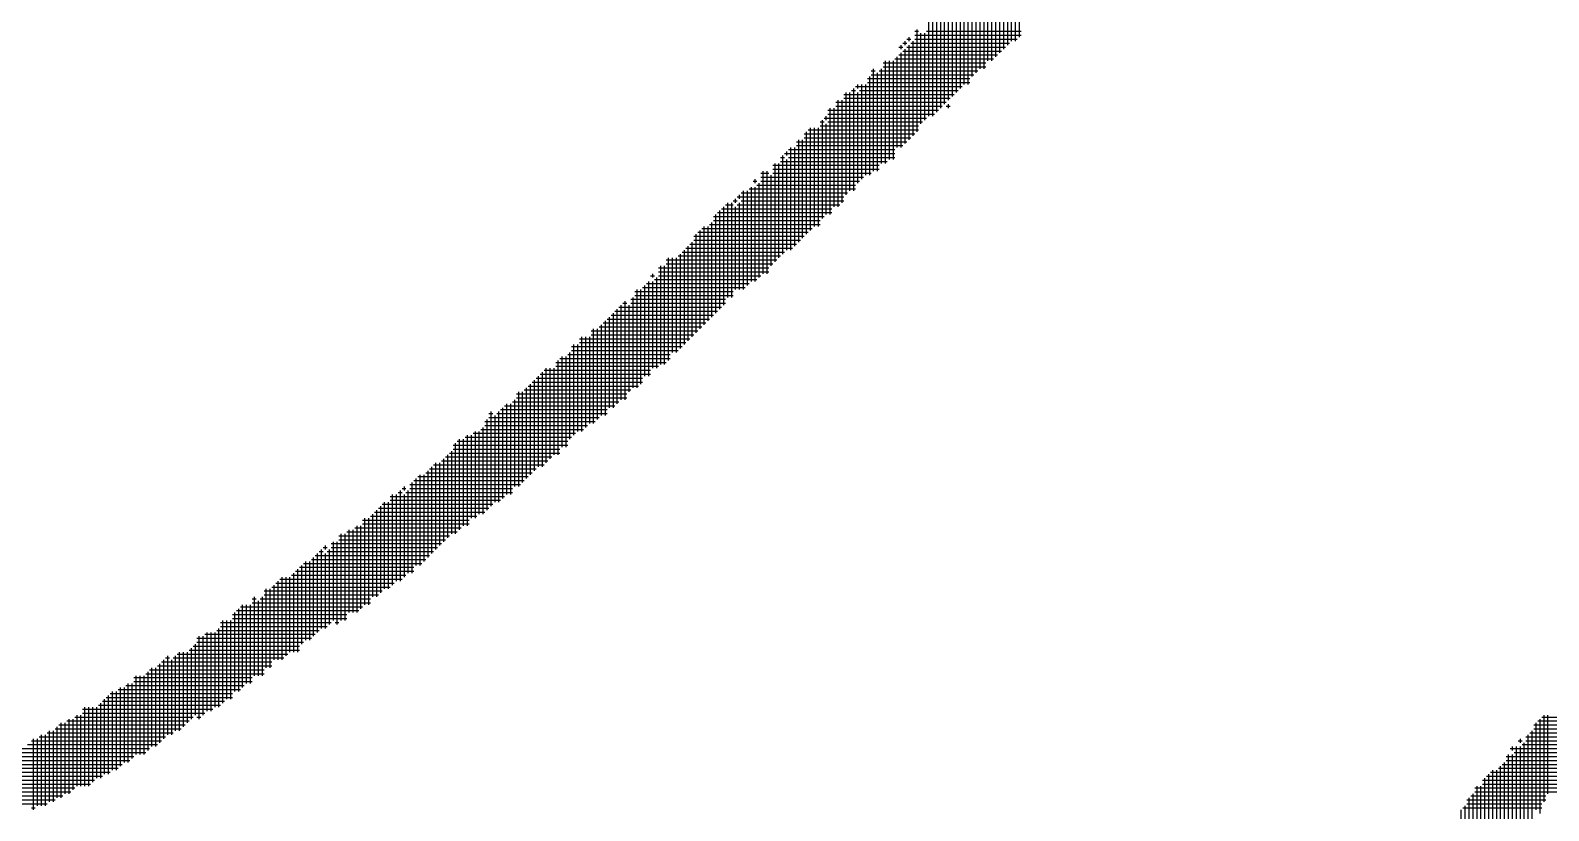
# Model space of a CAD drawing. Header units: feet. Extents: x 0 to 252300, y 0 to 178200.
# Drawn here: x 170710 to 171608, y 8435 to 8897 of the extents above; entities that cross this region are included whole.
import ezdxf

# ---------------------------------------------------------------- set-up
doc = ezdxf.new("R2010")
doc.units = ezdxf.units.FT
doc.header["$LTSCALE"] = 3000
doc.header["$MEASUREMENT"] = 0
doc.layers.add('CX-BORD-TEX2', color=7, linetype='CONTINUOUS')

msp = doc.modelspace()

# ---------------------------------------------------------------- linework, layer by layer
at = {"layer": 'CX-BORD-TEX2'}
for p, q in [((171292.27, 8958.31), (171292.27, 8890.65)), ((171294.6, 8958.31), (171294.6, 8892.99)), ((171285.27, 8946.64), (171285.27, 8885.99)), ((171287.6, 8951.31), (171287.6, 8888.32)), ((171289.94, 8953.64), (171289.94, 8890.65)), ((171275.94, 8939.64), (171275.94, 8878.99)), ((171278.27, 8939.64), (171278.27, 8878.99)), ((171280.6, 8944.31), (171280.6, 8881.32)), ((171282.94, 8944.31), (171282.94, 8883.66)), ((171266.61, 8930.31), (171266.61, 8869.66)), ((171268.94, 8932.65), (171268.94, 8871.99)), ((171271.27, 8930.31), (171271.27, 8874.33)), ((171273.61, 8932.65), (171273.61, 8874.33)), ((171257.28, 8918.65), (171257.28, 8860.33)), ((171259.61, 8920.98), (171259.61, 8862.66)), ((171261.94, 8920.98), (171261.94, 8864.99)), ((171264.28, 8923.31), (171264.28, 8864.99)), ((171247.95, 8911.65), (171247.95, 8851)), ((171250.28, 8916.32), (171250.28, 8853.33)), ((171252.61, 8913.98), (171252.61, 8855.66)), ((171254.94, 8916.32), (171254.94, 8858)), ((171240.95, 8902.32), (171240.95, 8846.33)), ((171243.28, 8906.98), (171243.28, 8846.33)), ((171245.61, 8909.32), (171245.61, 8848.66)), ((171228.12, 8891.82), (171230.45, 8891.82)), ((171229.28, 8892.99), (171229.28, 8890.65)), ((171232.78, 8896.49), (171235.12, 8896.49)), ((171232.78, 8894.15), (171295.77, 8894.15)), ((171232.78, 8891.82), (171293.44, 8891.82)), ((171233.95, 8897.65), (171233.95, 8837)), ((171236.28, 8895.32), (171236.28, 8841.67)), ((171238.61, 8895.32), (171238.61, 8844)), ((171239.78, 8896.49), (171295.77, 8896.49)), ((171223.45, 8887.16), (171225.78, 8887.16)), ((171223.45, 8882.49), (171281.77, 8882.49)), ((171224.62, 8888.32), (171224.62, 8885.99)), ((171224.62, 8883.66), (171224.62, 8827.67)), ((171225.78, 8889.49), (171228.12, 8889.49)), ((171225.78, 8884.82), (171284.1, 8884.82)), ((171226.95, 8890.65), (171226.95, 8888.32)), ((171226.95, 8885.99), (171226.95, 8830)), ((171228.12, 8887.16), (171286.44, 8887.16)), ((171229.28, 8888.32), (171229.28, 8832.33)), ((171230.45, 8889.49), (171288.77, 8889.49)), ((171231.62, 8890.65), (171231.62, 8834.67)), ((171208.29, 8874.33), (171208.29, 8813.67)), ((171212.95, 8874.33), (171212.95, 8818.34)), ((171214.12, 8877.82), (171274.77, 8877.82)), ((171214.12, 8875.49), (171274.77, 8875.49)), ((171215.29, 8878.99), (171215.29, 8818.34)), ((171217.62, 8878.99), (171217.62, 8820.67)), ((171219.95, 8878.99), (171219.95, 8820.67)), ((171221.12, 8880.16), (171279.44, 8880.16)), ((171222.28, 8881.32), (171222.28, 8827.67)), ((171198.96, 8864.99), (171198.96, 8862.66)), ((171201.29, 8864.99), (171201.29, 8809.01)), ((171203.62, 8864.99), (171203.62, 8811.34)), ((171204.79, 8868.49), (171265.44, 8868.49)), ((171204.79, 8866.16), (171265.44, 8866.16)), ((171205.96, 8869.66), (171205.96, 8811.34)), ((171207.12, 8873.16), (171209.45, 8873.16)), ((171207.12, 8870.83), (171267.77, 8870.83)), ((171210.62, 8871.99), (171210.62, 8813.67)), ((171211.79, 8873.16), (171270.11, 8873.16)), ((171187.29, 8855.66), (171187.29, 8792.68)), ((171189.63, 8855.66), (171189.63, 8795.01)), ((171190.79, 8859.16), (171256.11, 8859.16)), ((171190.79, 8856.83), (171253.78, 8856.83)), ((171191.96, 8860.33), (171191.96, 8799.68)), ((171194.29, 8860.33), (171194.29, 8802.01)), ((171195.46, 8861.49), (171197.79, 8861.49)), ((171196.62, 8862.66), (171196.62, 8802.01)), ((171197.79, 8863.83), (171260.78, 8863.83)), ((171198.96, 8860.33), (171198.96, 8806.67)), ((171200.12, 8861.49), (171258.44, 8861.49)), ((171181.46, 8849.83), (171246.78, 8849.83)), ((171181.46, 8847.5), (171244.45, 8847.5)), ((171182.63, 8851), (171182.63, 8788.01)), ((171184.96, 8851), (171184.96, 8792.68)), ((171186.13, 8854.5), (171251.44, 8854.5)), ((171186.13, 8852.16), (171249.11, 8852.16)), ((171251.44, 8852.16), (171253.78, 8852.16)), ((171252.61, 8853.33), (171252.61, 8851)), ((171169.8, 8838.17), (171235.12, 8838.17)), ((171170.96, 8839.33), (171170.96, 8778.68)), ((171173.3, 8839.33), (171173.3, 8781.01)), ((171175.63, 8839.33), (171175.63, 8781.01)), ((171176.8, 8842.83), (171179.13, 8842.83)), ((171176.8, 8840.5), (171235.12, 8840.5)), ((171177.96, 8844), (171177.96, 8785.68)), ((171179.13, 8845.17), (171239.78, 8845.17)), ((171180.29, 8846.33), (171180.29, 8844)), ((171180.29, 8841.67), (171180.29, 8788.01)), ((171181.46, 8842.83), (171237.45, 8842.83)), ((171162.8, 8831.17), (171228.12, 8831.17)), ((171162.8, 8828.84), (171225.78, 8828.84)), ((171163.96, 8832.33), (171163.96, 8771.68)), ((171166.3, 8832.33), (171166.3, 8774.01)), ((171167.46, 8835.83), (171232.78, 8835.83)), ((171167.46, 8833.5), (171230.45, 8833.5)), ((171168.63, 8837), (171168.63, 8776.35)), ((171153.47, 8821.84), (171155.8, 8821.84)), ((171154.63, 8823), (171154.63, 8764.68)), ((171155.8, 8824.17), (171221.12, 8824.17)), ((171156.97, 8825.34), (171156.97, 8823)), ((171156.97, 8820.67), (171156.97, 8767.02)), ((171158.13, 8826.5), (171221.12, 8826.5)), ((171158.13, 8821.84), (171221.12, 8821.84)), ((171159.3, 8827.67), (171159.3, 8767.02)), ((171161.63, 8827.67), (171161.63, 8769.35)), ((171141.8, 8812.51), (171146.47, 8812.51)), ((171142.97, 8813.67), (171142.97, 8753.02)), ((171145.3, 8813.67), (171145.3, 8753.02)), ((171147.64, 8811.34), (171147.64, 8757.69)), ((171148.8, 8817.17), (171211.79, 8817.17)), ((171148.8, 8814.84), (171211.79, 8814.84)), ((171148.8, 8812.51), (171207.12, 8812.51)), ((171149.97, 8818.34), (171149.97, 8760.02)), ((171152.3, 8818.34), (171152.3, 8762.35)), ((171153.47, 8819.5), (171216.45, 8819.5)), ((171131.31, 8802.01), (171131.31, 8743.69)), ((171133.64, 8802.01), (171133.64, 8746.02)), ((171134.8, 8803.17), (171197.79, 8803.17)), ((171135.97, 8804.34), (171135.97, 8748.35)), ((171137.14, 8807.84), (171139.47, 8807.84)), ((171138.3, 8809.01), (171138.3, 8806.67)), ((171138.3, 8804.34), (171138.3, 8748.35)), ((171139.47, 8805.51), (171197.79, 8805.51)), ((171140.64, 8806.67), (171140.64, 8750.69)), ((171141.8, 8810.17), (171202.46, 8810.17)), ((171141.8, 8807.84), (171200.12, 8807.84)), ((171119.64, 8792.68), (171119.64, 8734.36)), ((171120.81, 8793.84), (171125.47, 8793.84)), ((171121.97, 8795.01), (171121.97, 8739.02)), ((171124.31, 8795.01), (171124.31, 8739.02)), ((171125.47, 8796.18), (171127.81, 8796.18)), ((171126.64, 8797.34), (171126.64, 8795.01)), ((171126.64, 8792.68), (171126.64, 8743.69)), ((171127.81, 8798.51), (171190.79, 8798.51)), ((171127.81, 8793.84), (171188.46, 8793.84)), ((171128.97, 8799.68), (171128.97, 8797.34)), ((171128.97, 8795.01), (171128.97, 8743.69)), ((171130.14, 8800.84), (171193.12, 8800.84)), ((171130.14, 8796.18), (171190.79, 8796.18)), ((171113.81, 8786.85), (171179.13, 8786.85)), ((171113.81, 8784.51), (171176.8, 8784.51)), ((171114.98, 8788.01), (171114.98, 8729.69)), ((171116.14, 8789.18), (171183.79, 8789.18)), ((171117.31, 8790.34), (171117.31, 8732.02)), ((171118.48, 8791.51), (171183.79, 8791.51)), ((171102.15, 8775.18), (171167.46, 8775.18)), ((171103.31, 8776.35), (171103.31, 8718.03)), ((171104.48, 8777.51), (171169.8, 8777.51)), ((171105.64, 8778.68), (171105.64, 8720.36)), ((171106.81, 8779.85), (171172.13, 8779.85)), ((171107.98, 8781.01), (171107.98, 8722.69)), ((171110.31, 8781.01), (171110.31, 8725.03)), ((171111.48, 8782.18), (171176.8, 8782.18)), ((171112.64, 8783.35), (171112.64, 8727.36)), ((171095.15, 8765.85), (171155.8, 8765.85)), ((171096.31, 8767.02), (171096.31, 8711.03)), ((171097.48, 8768.18), (171160.47, 8768.18)), ((171098.65, 8769.35), (171098.65, 8713.36)), ((171099.81, 8770.52), (171162.8, 8770.52)), ((171100.98, 8771.68), (171100.98, 8715.69)), ((171102.15, 8772.85), (171165.13, 8772.85)), ((171082.32, 8757.69), (171082.32, 8699.37)), ((171084.65, 8757.69), (171084.65, 8699.37)), ((171085.82, 8761.18), (171151.13, 8761.18)), ((171085.82, 8758.85), (171148.8, 8758.85)), ((171086.98, 8762.35), (171086.98, 8701.7)), ((171089.32, 8762.35), (171089.32, 8706.36)), ((171091.65, 8762.35), (171091.65, 8706.36)), ((171092.81, 8763.52), (171153.47, 8763.52)), ((171093.98, 8764.68), (171093.98, 8708.7)), ((171075.32, 8748.35), (171075.32, 8692.37)), ((171076.48, 8751.85), (171078.82, 8751.85)), ((171077.65, 8753.02), (171077.65, 8750.69)), ((171077.65, 8748.35), (171077.65, 8697.03)), ((171078.82, 8749.52), (171139.47, 8749.52)), ((171079.98, 8750.69), (171079.98, 8697.03)), ((171081.15, 8756.52), (171146.47, 8756.52)), ((171081.15, 8754.19), (171146.47, 8754.19)), ((171081.15, 8751.85), (171141.8, 8751.85)), ((171065.99, 8739.02), (171065.99, 8685.37)), ((171067.15, 8742.52), (171125.47, 8742.52)), ((171067.15, 8740.19), (171125.47, 8740.19)), ((171068.32, 8743.69), (171068.32, 8685.37)), ((171070.65, 8743.69), (171070.65, 8687.7)), ((171071.82, 8744.85), (171132.47, 8744.85)), ((171072.99, 8746.02), (171072.99, 8692.37)), ((171074.15, 8747.19), (171134.8, 8747.19)), ((171055.49, 8730.86), (171116.14, 8730.86)), ((171056.66, 8732.02), (171056.66, 8676.04)), ((171057.82, 8733.19), (171118.48, 8733.19)), ((171058.99, 8734.36), (171058.99, 8678.37)), ((171060.16, 8735.52), (171062.49, 8735.52)), ((171061.32, 8736.69), (171061.32, 8678.37)), ((171063.65, 8734.36), (171063.65, 8683.04)), ((171064.82, 8737.86), (171120.81, 8737.86)), ((171064.82, 8735.52), (171120.81, 8735.52)), ((171046.16, 8721.53), (171106.81, 8721.53)), ((171047.32, 8722.69), (171047.32, 8669.04)), ((171048.49, 8723.86), (171109.14, 8723.86)), ((171049.66, 8725.03), (171049.66, 8669.04)), ((171050.82, 8726.19), (171111.48, 8726.19)), ((171051.99, 8727.36), (171051.99, 8673.7)), ((171053.16, 8728.53), (171113.81, 8728.53)), ((171054.32, 8729.69), (171054.32, 8673.7)), ((171034.49, 8714.53), (171099.81, 8714.53)), ((171034.49, 8712.2), (171097.48, 8712.2)), ((171035.66, 8715.69), (171035.66, 8659.71)), ((171037.99, 8715.69), (171037.99, 8662.04)), ((171040.33, 8715.69), (171040.33, 8664.37)), ((171041.49, 8719.19), (171104.48, 8719.19)), ((171041.49, 8716.86), (171102.15, 8716.86)), ((171042.66, 8720.36), (171042.66, 8664.37)), ((171044.99, 8720.36), (171044.99, 8666.71)), ((171022.83, 8702.86), (171088.15, 8702.86)), ((171024, 8704.03), (171024, 8650.38)), ((171026.33, 8704.03), (171026.33, 8650.38)), ((171027.5, 8705.2), (171088.15, 8705.2)), ((171028.66, 8706.36), (171028.66, 8655.04)), ((171029.83, 8709.86), (171095.15, 8709.86)), ((171029.83, 8707.53), (171092.81, 8707.53)), ((171031, 8711.03), (171031, 8657.37)), ((171033.33, 8711.03), (171033.33, 8659.71)), ((171012.33, 8694.7), (171012.33, 8638.71)), ((171013.5, 8695.87), (171076.48, 8695.87)), ((171014.67, 8697.03), (171014.67, 8641.05)), ((171017, 8697.03), (171017, 8643.38)), ((171019.33, 8697.03), (171019.33, 8645.71)), ((171020.5, 8700.53), (171085.82, 8700.53)), ((171020.5, 8698.2), (171081.15, 8698.2)), ((171021.66, 8701.7), (171021.66, 8645.71)), ((171003, 8685.37), (171003, 8631.71)), ((171004.17, 8686.53), (171069.49, 8686.53)), ((171005.33, 8687.7), (171005.33, 8634.05)), ((171006.5, 8688.87), (171071.82, 8688.87)), ((171007.67, 8690.03), (171007.67, 8636.38)), ((171008.83, 8691.2), (171071.82, 8691.2)), ((171010, 8692.37), (171010, 8638.71)), ((171011.17, 8693.53), (171076.48, 8693.53)), ((170991.34, 8676.04), (170991.34, 8622.38)), ((170993.67, 8676.04), (170993.67, 8622.38)), ((170994.84, 8677.2), (171057.82, 8677.2)), ((170996, 8678.37), (170996, 8627.05)), ((170997.17, 8681.87), (171062.49, 8681.87)), ((170997.17, 8679.54), (171062.49, 8679.54)), ((170998.34, 8683.04), (170998.34, 8627.05)), ((171000.67, 8683.04), (171000.67, 8629.38)), ((171001.84, 8684.2), (171064.82, 8684.2)), ((170980.84, 8670.21), (170983.17, 8670.21)), ((170980.84, 8667.87), (171046.16, 8667.87)), ((170982.01, 8671.37), (170982.01, 8615.38)), ((170984.34, 8669.04), (170984.34, 8617.72)), ((170985.51, 8670.21), (171050.82, 8670.21)), ((170986.67, 8671.37), (170986.67, 8617.72)), ((170987.84, 8672.54), (171050.82, 8672.54)), ((170989, 8673.7), (170989, 8620.05)), ((170990.17, 8674.87), (171055.49, 8674.87)), ((170971.51, 8658.54), (171032.16, 8658.54)), ((170972.68, 8659.71), (170972.68, 8608.39)), ((170975.01, 8659.71), (170975.01, 8610.72)), ((170976.17, 8660.87), (171036.83, 8660.87)), ((170977.34, 8662.04), (170977.34, 8610.72)), ((170978.51, 8665.54), (171043.83, 8665.54)), ((170978.51, 8663.21), (171039.16, 8663.21)), ((170979.67, 8666.71), (170979.67, 8613.05)), ((170959.84, 8651.54), (171027.5, 8651.54)), ((170959.84, 8649.21), (171022.83, 8649.21)), ((170961.01, 8652.71), (170961.01, 8599.05)), ((170962.18, 8653.88), (171027.5, 8653.88)), ((170963.34, 8655.04), (170963.34, 8601.39)), ((170965.68, 8655.04), (170965.68, 8603.72)), ((170966.84, 8656.21), (171029.83, 8656.21)), ((170968.01, 8657.37), (170968.01, 8603.72)), ((170970.34, 8657.37), (170970.34, 8608.39)), ((170949.35, 8641.05), (170949.35, 8589.72)), ((170951.68, 8641.05), (170951.68, 8592.06)), ((170952.85, 8642.21), (171015.83, 8642.21)), ((170954.01, 8643.38), (170954.01, 8594.39)), ((170955.18, 8644.54), (171018.16, 8644.54)), ((170956.35, 8645.71), (170956.35, 8596.72)), ((170957.51, 8646.88), (171022.83, 8646.88)), ((170958.68, 8648.04), (170958.68, 8599.05)), ((170937.68, 8631.71), (170937.68, 8580.39)), ((170938.85, 8632.88), (171004.17, 8632.88)), ((170940.02, 8634.05), (170940.02, 8580.39)), ((170942.35, 8634.05), (170942.35, 8582.73)), ((170943.52, 8635.21), (171006.5, 8635.21)), ((170944.68, 8636.38), (170944.68, 8585.06)), ((170945.85, 8637.55), (171008.83, 8637.55)), ((170947.01, 8638.71), (170947.01, 8587.39)), ((170948.18, 8639.88), (171013.5, 8639.88)), ((170923.69, 8622.38), (170923.69, 8568.73)), ((170926.02, 8622.38), (170926.02, 8571.06)), ((170927.19, 8623.55), (170929.52, 8623.55)), ((170928.35, 8624.72), (170928.35, 8571.06)), ((170929.52, 8625.88), (170931.85, 8625.88)), ((170930.68, 8627.05), (170930.68, 8624.72)), ((170930.68, 8622.38), (170930.68, 8573.39)), ((170931.85, 8623.55), (170994.84, 8623.55)), ((170933.02, 8624.72), (170933.02, 8575.73)), ((170934.18, 8628.21), (170999.5, 8628.21)), ((170934.18, 8625.88), (170994.84, 8625.88)), ((170935.35, 8629.38), (170935.35, 8575.73)), ((170936.52, 8630.55), (171001.84, 8630.55)), ((170914.36, 8613.05), (170914.36, 8561.73)), ((170915.52, 8614.22), (170980.84, 8614.22)), ((170916.69, 8615.38), (170916.69, 8564.06)), ((170917.85, 8616.55), (170983.17, 8616.55)), ((170919.02, 8617.72), (170919.02, 8566.4)), ((170921.35, 8617.72), (170921.35, 8566.4)), ((170922.52, 8621.22), (170990.17, 8621.22)), ((170922.52, 8618.88), (170987.84, 8618.88)), ((170906.19, 8607.22), (170969.18, 8607.22)), ((170906.19, 8604.89), (170969.18, 8604.89)), ((170907.36, 8608.39), (170907.36, 8557.06)), ((170909.69, 8608.39), (170909.69, 8557.06)), ((170910.86, 8609.55), (170973.84, 8609.55)), ((170912.02, 8610.72), (170912.02, 8561.73)), ((170913.19, 8611.89), (170978.51, 8611.89)), ((170892.19, 8597.89), (170957.51, 8597.89)), ((170892.19, 8595.56), (170955.18, 8595.56)), ((170893.36, 8599.05), (170893.36, 8547.73)), ((170895.69, 8599.05), (170895.69, 8547.73)), ((170896.86, 8600.22), (170962.18, 8600.22)), ((170898.03, 8601.39), (170898.03, 8552.4)), ((170900.36, 8601.39), (170900.36, 8552.4)), ((170901.52, 8602.55), (170964.51, 8602.55)), ((170902.69, 8603.72), (170902.69, 8552.4)), ((170905.02, 8603.72), (170905.02, 8554.73)), ((170878.2, 8586.22), (170945.85, 8586.22)), ((170879.36, 8587.39), (170879.36, 8540.73)), ((170880.53, 8588.56), (170882.86, 8588.56)), ((170881.7, 8589.72), (170881.7, 8543.07)), ((170882.86, 8590.89), (170885.2, 8590.89)), ((170884.03, 8592.06), (170884.03, 8589.72)), ((170884.03, 8587.39), (170884.03, 8543.07)), ((170885.2, 8588.56), (170948.18, 8588.56)), ((170886.36, 8589.72), (170886.36, 8545.4)), ((170887.53, 8593.22), (170952.85, 8593.22)), ((170887.53, 8590.89), (170950.51, 8590.89)), ((170888.69, 8594.39), (170888.69, 8547.73)), ((170891.03, 8594.39), (170891.03, 8545.4)), ((170867.7, 8578.06), (170867.7, 8529.07)), ((170868.87, 8579.23), (170936.52, 8579.23)), ((170870.03, 8580.39), (170870.03, 8533.74)), ((170871.2, 8581.56), (170941.18, 8581.56)), ((170872.36, 8582.73), (170872.36, 8536.07)), ((170874.7, 8582.73), (170874.7, 8536.07)), ((170875.86, 8583.89), (170943.52, 8583.89)), ((170877.03, 8585.06), (170877.03, 8538.4)), ((170853.7, 8568.73), (170853.7, 8524.41)), ((170854.87, 8569.89), (170924.85, 8569.89)), ((170856.04, 8571.06), (170856.04, 8524.41)), ((170857.2, 8572.23), (170929.52, 8572.23)), ((170858.37, 8573.39), (170858.37, 8524.41)), ((170860.7, 8573.39), (170860.7, 8526.74)), ((170863.03, 8573.39), (170863.03, 8529.07)), ((170864.2, 8574.56), (170931.85, 8574.56)), ((170865.37, 8575.73), (170865.37, 8529.07)), ((170866.53, 8576.89), (170936.52, 8576.89)), ((170840.87, 8560.56), (170843.2, 8560.56)), ((170842.04, 8561.73), (170842.04, 8515.07)), ((170844.37, 8559.4), (170844.37, 8515.07)), ((170845.54, 8560.56), (170910.86, 8560.56)), ((170846.7, 8561.73), (170846.7, 8515.07)), ((170847.87, 8565.23), (170917.85, 8565.23)), ((170847.87, 8562.9), (170915.52, 8562.9)), ((170849.04, 8566.4), (170849.04, 8519.74)), ((170851.37, 8566.4), (170851.37, 8519.74)), ((170852.54, 8567.56), (170922.52, 8567.56)), ((170829.21, 8551.23), (170896.86, 8551.23)), ((170830.37, 8552.4), (170830.37, 8505.74)), ((170831.54, 8553.57), (170903.86, 8553.57)), ((170832.71, 8554.73), (170832.71, 8505.74)), ((170833.87, 8555.9), (170906.19, 8555.9)), ((170835.04, 8557.06), (170835.04, 8508.08)), ((170837.37, 8557.06), (170837.37, 8510.41)), ((170839.71, 8557.06), (170839.71, 8510.41)), ((170840.87, 8558.23), (170910.86, 8558.23)), ((170819.88, 8541.9), (170880.53, 8541.9)), ((170821.04, 8543.07), (170821.04, 8496.41)), ((170822.21, 8546.57), (170887.53, 8546.57)), ((170822.21, 8544.23), (170885.2, 8544.23)), ((170823.38, 8547.73), (170823.38, 8498.74)), ((170825.71, 8547.73), (170825.71, 8501.08)), ((170828.04, 8547.73), (170828.04, 8501.08)), ((170829.21, 8548.9), (170896.86, 8548.9)), ((170889.86, 8546.57), (170892.19, 8546.57)), ((170805.88, 8532.57), (170868.87, 8532.57)), ((170807.05, 8533.74), (170807.05, 8491.75)), ((170808.21, 8537.24), (170875.86, 8537.24)), ((170808.21, 8534.9), (170871.2, 8534.9)), ((170809.38, 8538.4), (170809.38, 8489.41)), ((170811.71, 8538.4), (170811.71, 8491.75)), ((170812.88, 8539.57), (170878.2, 8539.57)), ((170814.04, 8540.73), (170814.04, 8494.08)), ((170816.38, 8540.73), (170816.38, 8494.08)), ((170818.71, 8540.73), (170818.71, 8496.41)), ((170787.22, 8523.24), (170852.54, 8523.24)), ((170788.38, 8524.41), (170788.38, 8477.75)), ((170789.55, 8525.57), (170791.88, 8525.57)), ((170790.72, 8526.74), (170790.72, 8480.08)), ((170793.05, 8524.41), (170793.05, 8480.08)), ((170794.22, 8525.57), (170859.53, 8525.57)), ((170795.38, 8526.74), (170795.38, 8482.41)), ((170796.55, 8527.9), (170861.87, 8527.9)), ((170797.72, 8529.07), (170797.72, 8482.41)), ((170800.05, 8529.07), (170800.05, 8484.75)), ((170802.38, 8529.07), (170802.38, 8487.08)), ((170803.55, 8530.24), (170868.87, 8530.24)), ((170804.71, 8531.4), (170804.71, 8489.41)), ((170772.05, 8515.07), (170772.05, 8468.42)), ((170774.39, 8515.07), (170774.39, 8468.42)), ((170776.72, 8515.07), (170776.72, 8468.42)), ((170777.89, 8516.24), (170847.87, 8516.24)), ((170779.05, 8517.41), (170779.05, 8470.75)), ((170780.22, 8518.57), (170847.87, 8518.57)), ((170781.39, 8519.74), (170781.39, 8473.08)), ((170783.72, 8519.74), (170783.72, 8473.08)), ((170784.88, 8520.91), (170852.54, 8520.91)), ((170786.05, 8522.07), (170786.05, 8475.42)), ((170758.06, 8505.74), (170758.06, 8459.09)), ((170760.39, 8505.74), (170760.39, 8459.09)), ((170761.56, 8506.91), (170833.87, 8506.91)), ((170762.72, 8508.08), (170762.72, 8461.42)), ((170765.06, 8508.08), (170765.06, 8463.75)), ((170766.22, 8509.24), (170836.21, 8509.24)), ((170767.39, 8510.41), (170767.39, 8463.75)), ((170769.72, 8510.41), (170769.72, 8466.09)), ((170770.89, 8513.91), (170840.87, 8513.91)), ((170770.89, 8511.57), (170840.87, 8511.57)), ((170741.73, 8496.41), (170741.73, 8449.76)), ((170744.06, 8496.41), (170744.06, 8449.76)), ((170746.39, 8496.41), (170746.39, 8452.09)), ((170748.73, 8496.41), (170748.73, 8454.42)), ((170749.89, 8497.58), (170822.21, 8497.58)), ((170751.06, 8498.74), (170751.06, 8454.42)), ((170752.23, 8499.91), (170824.54, 8499.91)), ((170753.39, 8501.08), (170753.39, 8456.75)), ((170754.56, 8502.24), (170829.21, 8502.24)), ((170755.72, 8503.41), (170755.72, 8456.75)), ((170756.89, 8504.58), (170829.21, 8504.58)), ((170731.23, 8488.25), (170803.55, 8488.25)), ((170732.4, 8489.41), (170732.4, 8445.09)), ((170734.73, 8489.41), (170734.73, 8447.42)), ((170735.9, 8490.58), (170805.88, 8490.58)), ((170737.06, 8491.75), (170737.06, 8449.76)), ((170739.4, 8491.75), (170739.4, 8449.76)), ((170740.56, 8495.25), (170817.54, 8495.25)), ((170740.56, 8492.91), (170812.88, 8492.91)), ((170808.21, 8490.58), (170810.55, 8490.58)), ((171601.36, 8488.25), (171652.69, 8488.25)), ((171602.53, 8489.41), (171602.53, 8433.43)), ((171603.7, 8490.58), (171657.35, 8490.58)), ((171604.86, 8491.75), (171604.86, 8440.42)), ((171607.2, 8491.75), (171607.2, 8445.09)), ((170714.9, 8478.92), (170789.55, 8478.92)), ((170716.07, 8480.08), (170716.07, 8438.09)), ((170718.4, 8480.08), (170718.4, 8438.09)), ((170719.57, 8481.25), (170794.22, 8481.25)), ((170720.73, 8482.41), (170720.73, 8440.42)), ((170723.07, 8482.41), (170723.07, 8440.42)), ((170724.23, 8483.58), (170798.88, 8483.58)), ((170725.4, 8484.75), (170725.4, 8442.76)), ((170726.56, 8485.91), (170801.21, 8485.91)), ((170727.73, 8487.08), (170727.73, 8442.76)), ((170730.06, 8487.08), (170730.06, 8445.09)), ((171594.37, 8478.92), (171645.69, 8478.92)), ((171595.53, 8480.08), (171595.53, 8426.43)), ((171596.7, 8481.25), (171645.69, 8481.25)), ((171597.87, 8482.41), (171597.87, 8428.76)), ((171599.03, 8485.91), (171650.35, 8485.91)), ((171599.03, 8483.58), (171648.02, 8483.58)), ((171600.2, 8487.08), (171600.2, 8435.76)), ((170696.24, 8469.58), (170777.89, 8469.58)), ((170700.9, 8471.92), (170780.22, 8471.92)), ((170707.9, 8474.25), (170784.88, 8474.25)), ((170710.24, 8476.58), (170787.22, 8476.58)), ((170711.4, 8477.75), (170711.4, 8435.76)), ((170713.73, 8477.75), (170713.73, 8438.09)), ((171585.04, 8471.92), (171636.36, 8471.92)), ((171586.2, 8473.08), (171586.2, 8470.75)), ((171587.37, 8469.58), (171636.36, 8469.58)), ((171588.53, 8473.08), (171588.53, 8417.1)), ((171589.7, 8476.58), (171592.03, 8476.58)), ((171590.87, 8477.75), (171590.87, 8475.42)), ((171590.87, 8473.08), (171590.87, 8419.43)), ((171592.03, 8474.25), (171641.02, 8474.25)), ((171593.2, 8475.42), (171593.2, 8424.09)), ((171594.37, 8476.58), (171636.36, 8476.58)), ((170679.91, 8462.59), (170763.89, 8462.59)), ((170684.57, 8464.92), (170768.56, 8464.92)), ((170689.24, 8467.25), (170770.89, 8467.25)), ((171579.2, 8461.42), (171579.2, 8405.43)), ((171580.37, 8462.59), (171629.36, 8462.59)), ((171581.54, 8463.75), (171581.54, 8410.1)), ((171582.7, 8467.25), (171627.03, 8467.25)), ((171582.7, 8464.92), (171631.69, 8464.92)), ((171583.87, 8468.42), (171583.87, 8412.43)), ((171586.2, 8468.42), (171586.2, 8414.76)), ((170656.58, 8453.25), (170747.56, 8453.25)), ((170663.58, 8455.59), (170752.23, 8455.59)), ((170668.24, 8457.92), (170756.89, 8457.92)), ((170677.58, 8460.25), (170761.56, 8460.25)), ((171568.71, 8453.25), (171615.36, 8453.25)), ((171569.87, 8454.42), (171569.87, 8393.77)), ((171571.04, 8455.59), (171617.69, 8455.59)), ((171572.2, 8456.75), (171572.2, 8398.43)), ((171573.37, 8457.92), (171620.03, 8457.92)), ((171574.54, 8459.09), (171574.54, 8400.77)), ((171576.87, 8459.09), (171576.87, 8403.1)), ((171578.04, 8460.25), (171627.03, 8460.25)), ((170628.59, 8443.92), (170728.9, 8443.92)), ((170637.92, 8446.26), (170733.56, 8446.26)), ((170644.92, 8448.59), (170735.9, 8448.59)), ((170654.25, 8450.92), (170745.23, 8450.92)), ((171560.54, 8442.76), (171560.54, 8389.1)), ((171561.71, 8443.92), (171606.03, 8443.92)), ((171562.87, 8445.09), (171562.87, 8389.1)), ((171564.04, 8448.59), (171615.36, 8448.59)), ((171564.04, 8446.26), (171615.36, 8446.26)), ((171565.21, 8449.76), (171565.21, 8391.44)), ((171567.54, 8449.76), (171567.54, 8393.77)), ((171568.71, 8450.92), (171617.69, 8450.92)), ((170593.6, 8439.26), (170719.57, 8439.26)), ((170623.92, 8441.59), (170724.23, 8441.59)), ((170710.24, 8436.93), (170712.57, 8436.93)), ((171555.88, 8435.76), (171555.88, 8384.44)), ((171557.04, 8436.93), (171603.7, 8436.93)), ((171558.21, 8438.09), (171558.21, 8382.1)), ((171559.37, 8441.59), (171606.03, 8441.59)), ((171559.37, 8439.26), (171603.7, 8439.26))]:
    msp.add_line(p, q, dxfattribs=at)

doc.saveas('drawing.dxf')
